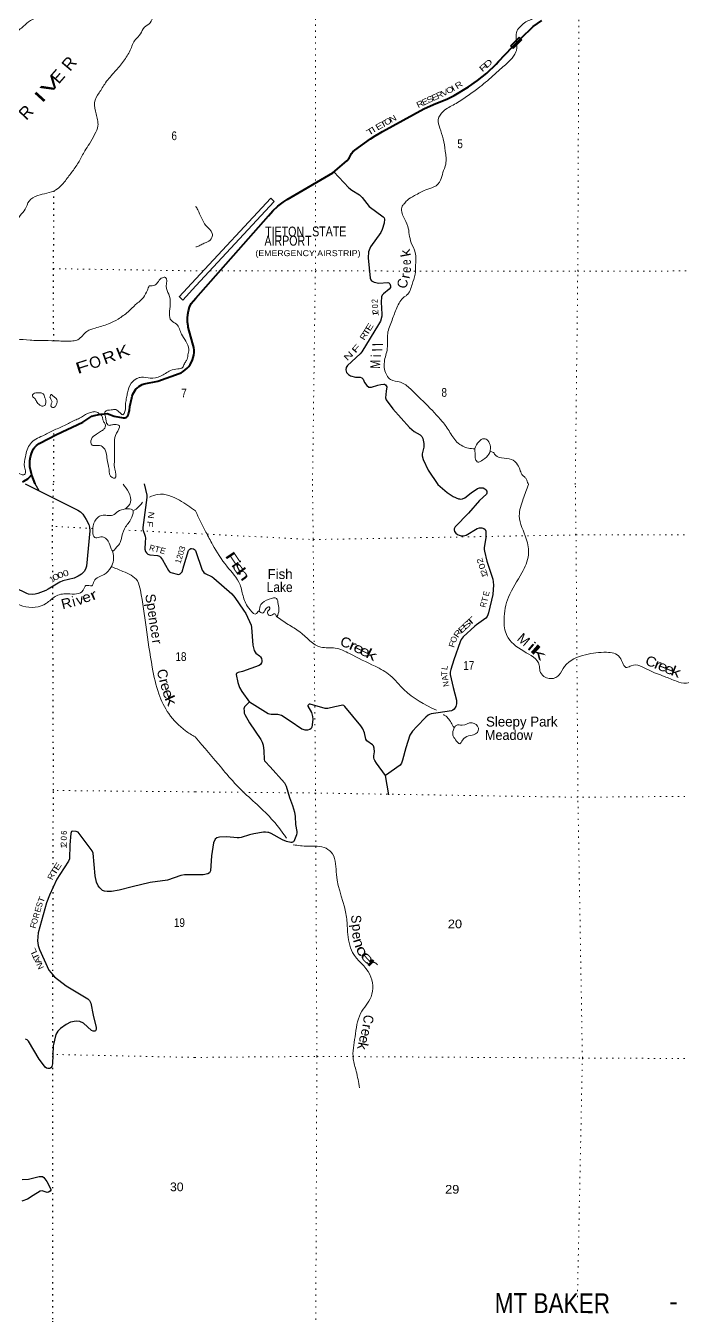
# Model space of a CAD drawing. Header units: feet. Extents: x -252658 to 9, y -366365 to -181930.
# Drawn here: x -34942 to -21709, y -337354 to -311366 of the extents above; entities that cross this region are included whole.
import ezdxf
from ezdxf.enums import TextEntityAlignment as Align

# ---------------------------------------------------------------- set-up
doc = ezdxf.new("R2010")
doc.units = ezdxf.units.FT
doc.header["$LTSCALE"] = 80
doc.linetypes.add('DOT_DASHED', pattern=[7.7, 5, -1.2, 0.3, -1.2])
doc.linetypes.add('DOTTED', pattern=[1.5, 0.3, -1.2])
for name, color, linetype, lineweight in [('26', 7, 'Continuous', 40), ('29', 7, 'Continuous', 25), ('36', 7, 'Continuous', 13), ('39', 7, 'Continuous', 13), ('44', 7, 'DOT_DASHED', 13), ('6', 7, 'DOTTED', 25), ('61', 7, 'Continuous', 13), ('7', 7, 'DOTTED', 13)]:
    doc.layers.add(name, color=color, linetype=linetype, lineweight=lineweight)
for name, color, linetype in [('27', 7, 'Continuous'), ('30', 7, 'Continuous'), ('41', 7, 'Continuous')]:
    doc.layers.add(name, color=color, linetype=linetype)

msp = doc.modelspace()

# ---------------------------------------------------------------- linework, layer by layer
at = {"layer": '26'}
msp.add_line((-34751.53, -320597.44), (-34819.86, -320422.45), dxfattribs=at)
for points in [[(-31514.81, -316854.64), (-30046.15, -315195.5), (-29959.38, -315093.65), (-29862.43, -315001.43), (-29756.38, -314919.85), (-29671.78, -314866.32), (-28749.05, -314327.94), (-28467.82, -314088.6), (-28424.09, -314032.76), (-28373.18, -313938.02), (-28347.28, -313904.06), (-28309.37, -313870.5), (-27993.6, -313644.89), (-27897.14, -313582.33), (-27816.34, -313534.14), (-27747.7, -313494.41), (-26918.08, -313041.84), (-26722.64, -312951.38), (-26438.12, -312838.17), (-26308.22, -312772.64), (-26020.19, -312597.82), (-25836.64, -312468.78), (-25648.22, -312320.93), (-25462.55, -312140.44), (-25411.23, -312083.29), (-25137.97, -311798.5), (-24963.76, -311624.17), (-24714.42, -311382.31), (-24540.46, -311258)], [(-34819.86, -320422.45), (-34829, -320399.05), (-34859, -320258.05), (-34861.46, -320196.36), (-34857.33, -320125.57), (-34845.84, -320055.59), (-34827.09, -319987.21), (-34801.29, -319921.16), (-34785.77, -319893.51), (-34767.44, -319867.63), (-34746.51, -319843.82), (-34723.2, -319822.32), (-34697.78, -319803.37), (-34670.51, -319787.19), (-34656.44, -319780.27), (-34324.69, -319600.56), (-33791, -319358.05), (-33608, -319236.05), (-33562.32, -319223.21), (-33431.21, -319196.2), (-33298, -319183.05), (-33162, -319231.05), (-32979, -319268.05), (-32969.48, -319269.2), (-32959.89, -319269.34), (-32950.34, -319268.48), (-32940.93, -319266.63), (-32931.77, -319263.8), (-32922.95, -319260.03), (-32914.58, -319255.36), (-32906.73, -319249.84), (-32899.51, -319243.53), (-32894.34, -319237.96), (-32877.14, -319210.41), (-32871.51, -319187.96), (-32854, -319118.05), (-32843.43, -319038.46), (-32807, -318866.05), (-32797.37, -318828.96), (-32783.54, -318791.9), (-32765.91, -318756.48), (-32744.68, -318723.1), (-32720.07, -318692.13), (-32692.36, -318663.9), (-32661.85, -318638.71), (-32628.88, -318616.86), (-32593.8, -318598.57), (-32557, -318584.05), (-32281, -318528.05), (-31849, -318376.05), (-31810.76, -318358.47), (-31767.05, -318333.04), (-31726.23, -318303.18), (-31688.75, -318269.21), (-31655.03, -318231.52), (-31625.44, -318190.51), (-31600.29, -318146.63), (-31579.87, -318100.36), (-31564.4, -318052.21), (-31554.05, -318002.7), (-31548.92, -317952.39), (-31549.09, -317901.81), (-31554.54, -317851.53), (-31565.22, -317802.1), (-31581, -317754.05), (-31665, -317438.05), (-31670.02, -317413.4), (-31680.11, -317337.14), (-31682.17, -317260.24), (-31676.18, -317183.55), (-31662.2, -317107.9), (-31640.4, -317034.13), (-31611, -316963.05), (-31514.81, -316854.64)], [(-35008.3, -320556.02), (-34983.46, -320542.01), (-34902, -320496.05), (-34846.52, -320446.33), (-34819.86, -320422.45)]]:
    msp.add_lwpolyline(points, dxfattribs=at)
at = {"layer": '29'}
msp.add_line((-34672.14, -320736.68), (-34751.53, -320597.44), dxfattribs=at)
for points in [[(-28730.32, -314312), (-28429.44, -314633.23), (-28366.46, -314680.02), (-28216.47, -314772.28), (-28161.98, -314824.46), (-28018.05, -315005.1), (-27734.98, -315215.64), (-27713.93, -315239.71), (-27707.92, -315260.78), (-27713.93, -315342.02), (-27755.12, -315473.9), (-27783.1, -315533.11), (-27991, -315819.9), (-28008.62, -315852.07), (-28032.68, -315924.29), (-28040.32, -316045.22), (-28002.61, -316453.89), (-27987.57, -316486.99), (-27973.14, -316502.87), (-27915.41, -316535.13), (-27823.59, -316553.69), (-27641.68, -316542.81), (-27623.72, -316548.68), (-27605.68, -316566.74), (-27590.65, -316605.86), (-27590.65, -316641.96), (-27614.51, -316674.75), (-27730.95, -316765.89), (-27759.04, -316792.42), (-27771.07, -316828.53), (-27775.96, -316939.33), (-27761.4, -317175.03), (-27765.05, -317221.22), (-27789.11, -317316.01), (-27828.63, -317388.26), (-28164.99, -317938.89), (-28197.85, -317977.04), (-28456.67, -318215.72), (-28482.77, -318254.96), (-28486.74, -318302.99), (-28474.71, -318351.13), (-28438.17, -318396.89), (-28393.52, -318423.35), (-28294.62, -318449.67), (-28198.07, -318447.42), (-28166.79, -318458.43), (-28140.93, -318489.55), (-28111.41, -318552.61), (-28068.76, -318615.93), (-28024.06, -318646.98), (-27975.54, -318649.03), (-27847.99, -318610.1), (-27786.1, -318594.87), (-27722.95, -318585.84), (-27707.92, -318587.36), (-27688.1, -318605.08), (-27665.82, -318640), (-27674.87, -318728.95), (-27692.88, -318867.2), (-27677.92, -318904.64), (-27543.15, -319087.15), (-27203.72, -319462.58), (-27109.51, -319539.74), (-26990.8, -319609.63), (-26959.16, -319642.05), (-26938.11, -319684.18), (-26919.93, -319785.76), (-26917.06, -319858.7), (-26953.14, -319995.62), (-26950.14, -320033.23), (-26931.88, -320109.15), (-26827.28, -320325.42), (-26638.19, -320608.31)], [(-34951.75, -320597.14), (-33889.21, -321127.41), (-33839.23, -321161.99), (-33793.82, -321207.42), (-33726.94, -321314.88), (-33673.83, -321418.36), (-33657.62, -321473.53), (-33653.21, -321547.63), (-33717.61, -322257.25), (-33735, -322315.38), (-33766.26, -322367.59), (-33821.39, -322416.26), (-33886.25, -322458.45), (-33965.02, -322495.56), (-34197.59, -322552.56), (-34258.1, -322577.14), (-34492.21, -322721.7), (-34538.05, -322744.88), (-34700.27, -322805.69), (-34752.87, -322821.23), (-34807.29, -322825.16), (-34885.12, -322820.01), (-34919.18, -322810.55), (-35157.54, -322695.35)], [(-32557.62, -320600.67), (-32504.9, -320824.87), (-32501.46, -320874.78), (-32582.54, -321475.14), (-32579.93, -321518.63), (-32537.2, -321649.07), (-32530.65, -321692.57), (-32536.43, -321771.14), (-32539.84, -321911.19), (-32527.41, -321958.68), (-32507.25, -321991.55), (-32478.76, -322013.85), (-32442.9, -322026.07), (-32288.89, -322039.37), (-32248.5, -322056.04), (-32225.8, -322075.51), (-32187.73, -322132.28), (-32067.78, -322347.41), (-32047.43, -322370.82), (-32018.24, -322387.05), (-31862.57, -322422.74), (-31839.87, -322419.5), (-31828.21, -322411.46), (-31807.44, -322393.54), (-31791.22, -322370.82), (-31756.52, -322249.97), (-31663.37, -321944.57), (-31648.1, -321924.62), (-31635.55, -321913.25), (-31615.51, -321900.6), (-31598.85, -321899.09), (-31560.96, -321910), (-31541.78, -321921.19), (-31521.81, -321943.58)], [(-26638.19, -320608.31), (-26443.82, -320773.06), (-26322.86, -320851.02), (-26221.88, -320897.79), (-26196.54, -320902.86), (-26176.27, -320906.92), (-26140.51, -320902.59), (-26091.14, -320878.53), (-25962.63, -320778.05), (-25835.75, -320691.93), (-25796.23, -320676.71), (-25758.67, -320675.46), (-25723.26, -320678.74), (-25689.81, -320695.98), (-25664.48, -320719.3), (-25648.34, -320747.23), (-25645.22, -320785.23), (-25656.37, -320808.54), (-25794.02, -320933.73), (-26019.6, -321188.48), (-26285.18, -321463.34), (-26303.98, -321503.22), (-26303.98, -321525.53), (-26295.87, -321557.98), (-26270.82, -321589.39), (-26237.09, -321618.83), (-26206.69, -321633.02), (-26166.15, -321645.19), (-26124.5, -321645.06), (-26089.13, -321641.14), (-26066.83, -321633.02), (-25844.56, -321500.24), (-25797.25, -321484.96), (-25750.63, -321484.96), (-25710.1, -321495.1), (-25684.32, -321519.85), (-25669.56, -321553.92), (-25665.5, -321620.85), (-25667.86, -321681.92), (-25701.35, -321888.14), (-25700.98, -321922.05), (-25696.93, -321954.51), (-25648.57, -322154.19), (-25529.71, -322517.34), (-25517.3, -322570.14), (-25513.5, -322641.07), (-25517.55, -322724.23), (-25528.62, -322828.35), (-25613.84, -323195.79), (-25628.02, -323240.42), (-25643.57, -323270.95), (-25670.59, -323303.29), (-25857.38, -323437.6), (-25891.52, -323465.55), (-26121.58, -323679.54), (-26164.95, -323734.59), (-26186.45, -323778.92), (-26310.03, -324143.24), (-26371.92, -324339.74), (-26383.2, -324393.58), (-26383.32, -324437.63), (-26324.54, -324703.66), (-26255.77, -324959.66), (-26257.4, -325030.36), (-26274.63, -325088.16), (-26308.07, -325139.88), (-26330.37, -325160.17), (-26357.33, -325170.06), (-26631.54, -325210.79), (-26768.18, -325235.21), (-26802.64, -325245.35), (-26829.65, -325259.33), (-26877.63, -325300.11), (-27061.32, -325486.07), (-27148.23, -325585.09), (-27174.58, -325621.59), (-27197, -325664.54), (-27280.42, -325916.92), (-27348.9, -326167.19), (-27369.17, -326228.04), (-27393.62, -326265.45), (-27691.41, -326474.35)], [(-31521.81, -321943.58), (-31387.57, -322334.88), (-31368.79, -322362.9), (-31351.08, -322381.53), (-31328.79, -322401.81), (-31186.28, -322470.51), (-31148.39, -322501.19), (-30790.88, -322817.74), (-30729.83, -322887.56), (-30549.73, -323143.35), (-30508.89, -323210.05), (-30398.73, -323447.17), (-30388.29, -323495.02), (-30365.62, -323847.36), (-30338.62, -323956.43), (-30320.38, -323990.91), (-30307.12, -324007.32), (-30227.14, -324065.96), (-30212.95, -324082.18), (-30192.69, -324119.11), (-30182.55, -324157.23), (-30184.58, -324183.59), (-30192.68, -324203.88), (-30206.87, -324236.33), (-30234.36, -324259.31), (-30572.44, -324378.25), (-30662.93, -324398.59), (-30686.49, -324410.56), (-30695.36, -324422.93), (-30697.39, -324439.15), (-30663.96, -324600.64), (-30633.54, -324701.81), (-30589.37, -324784.57), (-30434.62, -324998.32)], [(-30436.63, -324996.33), (-30505.88, -325064.91), (-30530.47, -325094.63), (-30544.39, -325131.85), (-30542.37, -325170.38), (-30536.29, -325217.03), (-30526.05, -325248.73), (-30433.5, -325416.61), (-30206.33, -325750.26), (-30178.54, -325804.2), (-30158.27, -325867.07), (-30139.65, -325976.24), (-30133.94, -326153.05), (-30127.86, -326179.42), (-30119.04, -326194.34), (-30012.63, -326300.14), (-29729.42, -326625.64), (-29711.33, -326653.01), (-29695.12, -326689.52), (-29622.51, -326917.57), (-29564.01, -327079.53), (-29523.84, -327215.84), (-29509.35, -327299.55), (-29502.91, -327461.64), (-29476.21, -327606.27), (-29476.42, -327633.69), (-29482.29, -327673.2), (-29541.07, -327805.04), (-29547.15, -327813.15), (-29564.02, -327822.04), (-29575.53, -327825.32), (-29595.8, -327827.35), (-29689.04, -327805.04), (-29764.39, -327772.52), (-29998.14, -327643.79), (-30045.11, -327627.13), (-30059.14, -327623.17), (-30106.58, -327616.41), (-30152.19, -327619.45), (-30346.77, -327651.9), (-30431.45, -327672.15), (-30598.11, -327724.92), (-30641.69, -327732.02), (-30681.58, -327734.83), (-30885.88, -327711.33), (-31035.92, -327716.8), (-31092.07, -327731.87), (-31125.11, -327761.42), (-31157.87, -327836.11), (-31197.23, -328092.38), (-31218.34, -328398.29), (-31236.34, -328440.72), (-31271.04, -328459.14), (-31366.4, -328477.08), (-31530.79, -328475.5)], [(-27624.28, -326868.45), (-27691.41, -326474.35), (-27870.28, -326228.64), (-27905.29, -326176.32), (-27919.48, -326145.89), (-27924.64, -326118.7), (-27925.56, -326078.96), (-27912.95, -325998.59), (-27917.45, -325922.79), (-27933.67, -325880.2), (-27951.37, -325860.59), (-28067.73, -325774.83), (-28085.69, -325746.33), (-28112.21, -325616.84), (-28149.54, -325532.36), (-28184.68, -325472.92), (-28509.33, -325083.11), (-28531.62, -325062.83), (-28552.22, -325061.58), (-28712.33, -325092), (-28855.93, -325125.7), (-28886.33, -325127.73), (-28904.47, -325124.52), (-29209.06, -325039.23), (-29226.85, -325040.52), (-29243.07, -325048.63), (-29255.23, -325066.88), (-29253, -325081.37), (-29182.58, -325205.28), (-29161.99, -325287.96), (-29157.94, -325342.72), (-29160.03, -325399.35), (-29172.13, -325504.98), (-29187.71, -325531.52), (-29214.69, -325549.6), (-29263.34, -325559.75), (-29309.96, -325563.8), (-29349.85, -325551.94), (-29373.81, -325542.51), (-29612.63, -325378.49), (-29789.32, -325266.67), (-29831.23, -325250.96), (-29860.27, -325248.42), (-29992.02, -325248.42), (-30028.5, -325242.33), (-30053.54, -325231.51), (-30434.62, -324998.32)], [(-31530.79, -328475.5), (-31742.18, -328477.19), (-31819.24, -328491), (-32084.41, -328582.83), (-32435.25, -328633.91), (-32796.41, -328716.92), (-33061.38, -328788.74), (-33211.77, -328811.8), (-33301.88, -328816.74), (-33355.81, -328808.37), (-33395.26, -328792.92), (-33451.24, -328739.44), (-33479.28, -328698.55), (-33513.58, -328623.05), (-33544.91, -328498.51), (-33582.17, -328043.06), (-33601.87, -327991.74), (-33887.41, -327620.94), (-33924.28, -327604.82), (-33993.73, -327596.92), (-34017.73, -327607.21), (-34036.82, -327647.89), (-34055.08, -327871.87), (-34058.89, -328152.88), (-34080.44, -328203.85), (-34255.28, -328470.53), (-34316.11, -328568.14), (-34463.59, -328890.73), (-34521.27, -329042.62), (-34693.52, -329649.52), (-34708.81, -329805.33), (-34694.05, -329901.66), (-34664.23, -329980.36), (-34473.89, -330397.33), (-34433.38, -330456.17), (-34360.71, -330534.6), (-34129.72, -330716.87), (-33693.65, -330979.03), (-33654.22, -331008.2), (-33628.49, -331061.4), (-33583.15, -331307.79), (-33521.59, -331556.45), (-33522.17, -331596.77), (-33539.32, -331620.79), (-33552.32, -331626.24), (-33583.9, -331631.09), (-33620.26, -331613.66), (-33778.92, -331466.24), (-33851.41, -331432.04), (-33926.66, -331426.98), (-34040.04, -331445.77), (-34127.53, -331495.33), (-34238.96, -331572.75), (-34293.84, -331627.66), (-34333.75, -331697.71), (-34392.11, -331927.35), (-34403.72, -332285.46), (-34415.6, -332339.77), (-34436.18, -332367.23), (-34456.73, -332381.07), (-34494.48, -332384.39), (-34521.92, -332374.09), (-34548.57, -332356.28), (-34607.31, -332277.74)], [(-34607.31, -332277.74), (-34669.06, -332195.18), (-34885.46, -331831.85), (-34915.35, -331802.89), (-34950.62, -331787.24)], [(-35012.37, -334621.97), (-34887.49, -334608.72), (-34672.81, -334560.5), (-34607.67, -334560.19), (-34576.8, -334580.78), (-34519.63, -334655.84), (-34439.13, -334812.61), (-34436.19, -334831.31), (-34449.91, -334855.33), (-34480.77, -334875.92), (-34507.85, -334878.07), (-34611.1, -334848.47), (-34653.73, -334852.83), (-34792.75, -334941.71), (-34905.61, -335016.8), (-35019.23, -335057.81)]]:
    msp.add_lwpolyline(points, dxfattribs=at)
at = {"layer": '36'}
for p, q in [((-30003.94, -314839.06), (-31515, -316464.05)), ((-29931.78, -314908.31), (-31514.37, -316610.22)), ((-30003.94, -314839.06), (-29931.78, -314908.31)), ((-31847.49, -316825.45), (-31515, -316464.05))]:
    msp.add_line(p, q, dxfattribs=at)
msp.add_lwpolyline([(-31847.34, -316824.97), (-31774.48, -316893.59), (-31514.37, -316610.22)], dxfattribs=at)
at = {"layer": '39'}
for points in [[(-32555.03, -309351.01), (-32506.46, -309248.57), (-32526.34, -309188.17), (-32530.32, -309176.09), (-32544.26, -309139.84), (-32530.06, -309099.66), (-32487.59, -309021.34), (-32457.28, -308969.13), (-32423.28, -309015.49), (-32250.56, -309038.13), (-32047.74, -309068.9), (-31899.25, -309127.67), (-31724.54, -309154.34), (-31686.73, -309261.06), (-31687.4, -309456.17), (-31692.09, -309651.26), (-31656.59, -309846.48), (-31697.39, -310025.38), (-31776.09, -310125.72), (-31897.03, -310238), (-32104.48, -310384.22), (-32237.5, -310504.52), (-32302.42, -310685.36), (-32325.28, -310908.56), (-32366.29, -311149.81), (-32437.15, -311306.5), (-32549.98, -311396.68), (-32630.81, -311531.21), (-32729.64, -311641.55), (-32836.87, -311858.47), (-32972.25, -312079.33), (-33143.74, -312288.01), (-33333.39, -312514.74), (-33464.69, -312719.52), (-33555.77, -312912.35), (-33522.39, -313141.76), (-33496.67, -313258.5), (-33487.06, -313383.24), (-33553.94, -313554.01), (-33659.08, -313744.79), (-33752, -313889.34), (-33865.23, -314098.2), (-34000.53, -314296.93), (-34143.84, -314487.6), (-34341.39, -314676.09), (-34516.4, -314737.93), (-34701.43, -314789.68), (-34876.61, -314899.79), (-34951.5, -315060.48), (-35054.41, -315188.91), (-35141.37, -315353.59), (-35268.73, -315580.51), (-35397.56, -315650.53), (-35542.36, -315690.33), (-35761.59, -315756.06), (-35924.59, -315830), (-36099.88, -315970.29), (-36198.53, -316030.34), (-36397.75, -316118.25), (-36552.82, -316222.39), (-36615.37, -316300.65), (-36712.61, -316531.68), (-36777.38, -316672.29), (-36926.47, -316790.53), (-37017.06, -316840.55), (-37041.52, -316943.06), (-37025.84, -317059.77), (-37056.15, -317109.97), (-37064.63, -317236.66), (-37041.07, -317399.66), (-36955.1, -317522.61), (-36927.23, -317599.13), (-36859.43, -317748.18), (-36727.4, -317917.53), (-36647.73, -318122.94), (-36537.8, -318290.21), (-36339.04, -318337.06), (-36169.83, -318208.83), (-35952.27, -318044.53), (-35748.86, -317906.35), (-35525.37, -317768.22), (-35356.4, -317712.4), (-35133.28, -317684.9), (-34856.07, -317701.81), (-34562.75, -317710.72), (-34271.43, -317717.62), (-33994.16, -317718.44), (-33891.6, -317692.59), (-33712.21, -317526.17), (-33545.21, -317458.27), (-33275.68, -317372.58), (-33080.46, -317276.61), (-32881.04, -317130.36), (-32727.85, -316985.99), (-32570.63, -316841.63), (-32489.76, -316695.03), (-32455.3, -316604.62)], [(-38214.92, -313661.11), (-38107.3, -313683.36), (-38000.93, -313715.86), (-37932.72, -313746.23), (-37832.28, -313754.57), (-37786.17, -313784.88), (-37764.29, -313849.31), (-37696.1, -313885.72), (-37553.29, -313839.88), (-37456.58, -313761.72), (-37305.46, -313637.46), (-37208.54, -313496.94), (-37169.98, -313386.43), (-37149.58, -313293.96), (-37159.26, -313187.32), (-37166.99, -313098.8), (-37140.6, -313020.43), (-37122.48, -313010.42), (-37021.76, -312934.29), (-36941.22, -312884.24), (-36866.74, -312844.23), (-36727.85, -312770.22), (-36609.05, -312694.13), (-36466.14, -312620.13), (-36351.3, -312527.94), (-36214.31, -312423.75), (-36081.4, -312335.64), (-35924.32, -312229.5), (-35821.53, -312137.28), (-35652.15, -311958.76), (-35504.96, -311810.35), (-35416.2, -311706.01), (-35319.48, -311625.84), (-35192.57, -311529.67), (-35075.75, -311447.54), (-34987.1, -311375.39), (-34848.07, -311261.15), (-34733.34, -311201.15), (-34614.52, -311119.03), (-34459.22, -310948.51), (-34283.86, -310784.09), (-34116.61, -310643.79), (-33989.67, -310539.56), (-33860.73, -310437.36), (-33727.74, -310327.13), (-33582.77, -310237.04), (-33419.79, -310169.13), (-33291.01, -310113.19), (-33125.9, -310011.1), (-32948.75, -309911.05), (-32823.85, -309816.88), (-32731.03, -309700.49), (-32619.86, -309507.72), (-32555.03, -309351.01)], [(-24472.83, -311165.96), (-24476, -311165.05), (-24628, -311178.05), (-24754, -311237.05), (-24862, -311289.05), (-24962, -311372.05), (-25041, -311476.05), (-25058, -311597.05), (-25053.41, -311650.91)], [(-25053.71, -311646.84), (-25045, -311832.05), (-25062, -311891.05), (-25172, -312055.05), (-25376, -312240.05), (-25524, -312376.05), (-25829, -312627.05), (-26054, -312793.05), (-26298, -312948.05), (-26524, -313089.05), (-26626, -313255.05), (-26597, -313428.05), (-26525, -313646.05), (-26486, -313890.05), (-26476, -314153.05), (-26534, -314326.05), (-26579, -314477.05), (-26713, -314614.05), (-26880, -314671.05), (-27104, -314789.05), (-27254, -314884.05), (-27319, -314962.05), (-27339, -314982.05), (-27334, -315205.05), (-27240, -315409.05), (-27211, -315570.05), (-27170, -315738.05), (-27091, -315937.05), (-27083, -316197.05), (-27094, -316374.05), (-27154, -316581.05), (-27264, -316797.05), (-27311, -316829.05), (-27461, -317051.05), (-27559, -317296.05), (-27646, -317569.05), (-27654, -317870.05), (-27712, -318139.05), (-27712, -318288.05)], [(-31513.62, -314999.87), (-31476, -315074.05), (-31399, -315234.05), (-31309, -315391.05), (-31184, -315552.05), (-31188, -315632.05), (-31280, -315722.05), (-31369, -315759.05), (-31446, -315800.05), (-31514.64, -315823.96)], [(-32455.3, -316604.62), (-32342.75, -316594.89), (-32185.5, -316442.49), (-32123.21, -316438.65), (-32109.75, -316615.7), (-32060.07, -316776.76), (-32028.6, -316975.99), (-32005.63, -317307.95), (-31903.4, -317378.65), (-31801.62, -317580.1), (-31715.7, -317721.15), (-31656.01, -317890.29), (-31672.45, -317998.86), (-31702.98, -318111.41), (-31745.4, -318177.66), (-31779.82, -318254), (-31874.35, -318281.88), (-32023.14, -318315.63), (-32226.47, -318429.69), (-32433.55, -318467.29), (-32610.29, -318448.66), (-32704.82, -318474.53), (-32815.65, -318568.74), (-32892.67, -318763.63), (-32909.06, -318856.11), (-32929.55, -318974.72), (-32942.17, -319137.61), (-32984.59, -319203.86), (-33062.74, -319143.29), (-33150.99, -319098.78), (-33191.62, -319104.91)], [(-27712, -318288.05), (-27589, -318498.05), (-27390, -318550.05), (-27188, -318682.05), (-27024, -318847.05), (-26801, -319063.05), (-26637, -319242.05), (-26484, -319416.05), (-26335, -319650.05), (-26249, -319755.05), (-26133, -319839.05), (-26019, -319878.05), (-25891.65, -319892.79)], [(-34559.18, -319016.17), (-34601.44, -319034.14), (-34659.62, -319009.83), (-34725.68, -318937.23), (-34767.65, -318872.74), (-34797.69, -318842.47), (-34803.59, -318806.25), (-34765.29, -318770.16), (-34715.05, -318766.28), (-34650.74, -318762.45), (-34590.53, -318782.74), (-34554.64, -318863.31), (-34538.75, -318917.66), (-34538.84, -318943.81), (-34543.01, -318988.05), (-34553.13, -319010.15), (-34559.18, -319016.17)], [(-34423.82, -318799.33), (-34377.75, -318839.69), (-34331.67, -318878.05), (-34307.71, -318922.37), (-34322.01, -318992.73), (-34354.35, -319046.94), (-34402.62, -319060.88), (-34426.68, -319046.73), (-34432.53, -318996.43), (-34422.4, -318970.31), (-34412.26, -318944.19), (-34422.21, -318916), (-34446.17, -318871.67), (-34456.14, -318849.52), (-34445.99, -318819.38), (-34437.89, -318799.29), (-34423.82, -318799.33)], [(-33227.98, -319413.6), (-33263.8, -319419.13), (-33301.86, -319391.22), (-33324.7, -319320.17), (-33337.39, -319241.51), (-33352.61, -319175.53), (-33345, -319150.16), (-33296.79, -319114.63), (-33253.65, -319109.56), (-33191.62, -319104.91)], [(-37367.41, -319407.27), (-37289.55, -319417.87), (-37132.22, -319453.39), (-36974.9, -319504.14), (-36766.82, -319595.49), (-36553.67, -319702.07), (-36386.2, -319788.34), (-36228.87, -319859.39), (-36005.57, -319950.74), (-35817.8, -320011.64), (-35614.8, -320057.32), (-35487.92, -320133.44), (-35295.07, -320255.24), (-35137.75, -320351.67), (-35031.17, -320407.49), (-34970.27, -320412.57), (-34949.97, -320366.89), (-34970.27, -320255.24), (-34949.97, -320052.24), (-34914.45, -319910.14), (-34848.47, -319788.34), (-34741.9, -319696.99), (-34599.8, -319631.02), (-34391.72, -319524.44), (-34163.35, -319422.94), (-33950.2, -319316.37), (-33858.85, -319275.77), (-33695.17, -319178.07), (-33655.85, -319164.12), (-33564.5, -319143.82), (-33534.05, -319143.82), (-33447.77, -319194.57), (-33402.1, -319240.24), (-33386.87, -319306.22), (-33356.42, -319367.12), (-33336.12, -319428.02), (-33351.35, -319473.69), (-33397.02, -319519.37), (-33435.2, -319542.04)], [(-33227.98, -319413.6), (-33150.03, -319402.51), (-33055.68, -319426.93), (-33112.44, -319575.61), (-33153.23, -319750.48), (-33151.94, -319961.69), (-33156.65, -320162.82), (-33149.08, -320299.62), (-33147.69, -320480.66), (-33201.91, -320472.45), (-33263.6, -320299.28), (-33301.11, -320104.06), (-33322.76, -319971.24), (-33398.68, -319846.31), (-33517.16, -319825.84), (-33605.53, -319815.52), (-33619.19, -319698.82), (-33514.36, -319596.54), (-33435.2, -319542.04)], [(-25891.94, -319888.52), (-25805.22, -319741.88), (-25704.62, -319687.75), (-25626.3, -319726.07), (-25576.3, -319848.8), (-25604.73, -319997.54), (-25725.55, -320111.95), (-25830.17, -320160.05), (-25876.28, -320099.66), (-25884.13, -320003.14), (-25891.94, -319888.52)], [(-25581.82, -319940.56), (-25516.23, -319967.52), (-25464.09, -320027.91), (-25351.62, -320076.34), (-25150.68, -320104.8), (-25026.27, -320213.57), (-24972.24, -320332.28), (-24922.18, -320430.88), (-24872.02, -320475.19), (-24843.98, -320525.5), (-24807.96, -320610)], [(-32981.91, -320603.77), (-32863.48, -320771.09), (-32830.16, -320970.26), (-32932.05, -321101.38)], [(-24807.96, -320610), (-24914.42, -320901.35), (-24992.89, -321245.18), (-24852.42, -321705.58), (-24810.35, -322029.28), (-24939.06, -322389.21), (-25212.47, -322883.87), (-25301.03, -323332.26), (-25244.89, -323651.93), (-24903.46, -323971.55), (-24592.16, -324250.96), (-24576.13, -324367.57), (-24497.81, -324478.14), (-24278.83, -324510.27), (-24194.43, -324455.96), (-24079.85, -324276.99), (-23655.85, -324041.67), (-23233.93, -323993.33), (-22966.76, -324095.81), (-22822.18, -324300.86), (-22735.78, -324262.65), (-22390.25, -324349.03), (-22068.85, -324479.65), (-21823.77, -324576.11), (-21624.89, -324616.29), (-21480.23, -324608.21), (-21375.8, -324712.74), (-21097.38, -324813.7)], [(-31521.92, -321143.41), (-31842.89, -320927.28), (-32278.63, -320811.22), (-32446.13, -320866.26)], [(-32941.31, -321104.61), (-33084.26, -321154.41), (-33189.12, -321228.46), (-33412.3, -321233.76), (-33490.89, -321277.73), (-33582.07, -321442.31), (-33530.86, -321687.79), (-33426.23, -321666.02), (-33361.94, -321676.29), (-33281.87, -321754.97), (-33218.2, -321908), (-33190.24, -321952.33), (-33109.47, -321870.15), (-33054.93, -321810.01), (-33006.02, -321655.35), (-32928.8, -321464.58), (-32801.3, -321269.96), (-32790.62, -321123.21), (-32935.8, -321100.8)], [(-32586.82, -320967.64), (-32718.16, -321105.35), (-32771.37, -321136.33)], [(-31521.92, -321143.41), (-31311.54, -321570.18), (-31175.01, -321821.48), (-30889.88, -322257.72), (-30622.8, -322631.64), (-30554.59, -322884.97), (-30420.07, -323140.29), (-30289.51, -323212.64), (-30237.2, -323166.42), (-30235.25, -323167.55)], [(-36245.87, -323317.58), (-36056.34, -323189.52), (-35766.07, -323009.51), (-35401.83, -322924.26), (-35000.35, -323062.31), (-34525.66, -323005.57), (-34350.16, -322867.41), (-34102.66, -322813.94), (-33784.71, -322742.6), (-33728, -322646.27), (-33611.43, -322652.69), (-33564.79, -322560.35), (-33363.17, -322424.28), (-33225.85, -322281.97), (-33174.96, -322137.37), (-33191.6, -321952.78)], [(-33217.12, -322268.81), (-32982.94, -322361.2), (-32692.27, -322555.19), (-32630.76, -322742.39), (-32517.37, -323484.74), (-32392.22, -324295.49), (-32259.84, -324830.78), (-32058.52, -325229.58), (-31724.27, -325572.51), (-31527.29, -325699.75)], [(-30237.25, -323166.39), (-30201.04, -323027.65), (-30034.25, -322923.06), (-29885.57, -322908.96), (-29853.47, -323021.54), (-29843.48, -323176.36), (-29885.7, -323266.85), (-29921.85, -323214.58), (-29960.03, -323232.68), (-30042.4, -323242.75), (-30068.5, -323182.44), (-30024.28, -323118.09), (-30032.3, -323077.88), (-30100.62, -323118.1), (-30174.99, -323202.57), (-30237.25, -323166.39)], [(-29887.68, -323268.94), (-29652.71, -323431.67), (-29419.71, -323578.39), (-28991.89, -323889.95), (-28702.59, -323907.99), (-28415.33, -324020.52), (-27899.09, -324275.77), (-27593.78, -324458.67), (-27320.65, -324746.13), (-26665.02, -325160.18)], [(-37971.04, -325295.98), (-38176.41, -325776.39), (-38177.82, -326102.12), (-37940.27, -326493), (-37599.74, -326777.64), (-37256.76, -326959.74), (-37151.75, -327315.99), (-37097.22, -327722.34), (-36907.42, -327996.43), (-36723.88, -328322.78), (-36429.76, -328647.49), (-35947.21, -329097.48), (-35944.24, -329340.79), (-36103.23, -329844.96), (-36322.93, -330441.43), (-36443.19, -330821.07), (-36637.75, -331184.37), (-37033.72, -331631.46), (-37163.76, -331950.74), (-37270.3, -332412.86), (-37330.36, -332818.84), (-37300.53, -333357.82), (-37213.08, -333591.35), (-36756.95, -334107.61), (-36398.27, -334378.24), (-36236.13, -334541.65), (-36013.54, -334671.07), (-35418.72, -335191.81), (-35423.87, -335453.19), (-35557.88, -335758.39), (-35576.91, -336439.97), (-35432.06, -336880.8), (-35268.08, -337546.91), (-35190.88, -337824.64), (-35072.35, -338307.62), (-34896.55, -338565.58), (-34705.07, -338916.08), (-34394.69, -339198.61), (-34078.3, -339487.19), (-33640.85, -339673.63), (-33121.08, -339886.48), (-32999.18, -340055.78), (-32998.24, -340303.11), (-32843.26, -340725.88), (-32683.12, -341347.73), (-32826.49, -341496.06), (-33158.78, -341629.68), (-33449.93, -342012.77), (-33736.76, -342325.5), (-34176.44, -342653.81), (-34545.74, -342980.34), (-34743.88, -343239.07), (-35183.75, -343611.62), (-35395.59, -343785.85), (-35519.18, -344006.63), (-35771.4, -344220.95), (-36462.85, -344659.02), (-36714.86, -344823.06)], [(-26521.47, -325248.98), (-26469, -325282.79), (-26340.48, -325459.7), (-26306.35, -325513.98)], [(-26306.35, -325513.98), (-26332.52, -325660.76), (-26276.3, -325759.27), (-26193.95, -325835.65), (-26137.67, -325763.26), (-26017.1, -325678.79), (-25838.27, -325608.38), (-25818.14, -325521.92), (-25944.68, -325413.37), (-26141.58, -325461.67), (-26266.15, -325465.71), (-26306.35, -325513.98)], [(-31527.29, -325699.75), (-30991.79, -326329.23), (-30694.57, -326668.97), (-30031.8, -327304.18), (-29738.61, -327662.01), (-29685.8, -327738.57)], [(-29550.27, -327872.19), (-29256.52, -327903.19), (-28886.86, -327943.32), (-28758.32, -328057.9), (-28680.12, -328474.08), (-28475.5, -329332.57), (-28453.51, -329628.13), (-28353.2, -330042.29), (-28005.79, -330488.58), (-27979.83, -330934.93), (-28190.91, -331270.74), (-28303.58, -331741.25), (-28339.91, -332187.61), (-28279.72, -332436.92), (-28215.55, -332770.67)], [(1.18, -334752.01), (-376.53, -334606.69), (-501.06, -334528.3), (-679.82, -334387.59), (-997.23, -334325.33), (-1260.43, -334371.63), (-1939.48, -334311.45), (-2499.96, -334178.86), (-2986.13, -334112.61), (-3450.26, -334209.22), (-3958.63, -334414.4), (-4981.41, -334869.01), (-5692.71, -335108.42), (-6247.29, -335319.65), (-6926.49, -335715.88), (-7272.18, -336079.87), (-7756.6, -336721.35), (-8034, -337135.59), (-8124.53, -337473.4), (-8516.46, -337931.89), (-8950.56, -338336.12), (-9079.22, -338545.25), (-9332.49, -338911.23), (-9547.59, -339251.07), (-9738.54, -339494.39), (-10150.46, -339673.42), (-10701.04, -339938.93), (-11368.2, -340345.21), (-11922.78, -340564.48), (-12159.9, -340721.36), (-12557.76, -340894.35), (-12837.03, -340912.51), (-13152.48, -340990.98), (-13383.61, -341224.26), (-14016.72, -341948.21), (-14382.5, -342306.18), (-14734.22, -342660.12), (-15041.63, -342736.58), (-15441.46, -342809.05), (-16080.45, -343090.66), (-16821.86, -343281.82), (-17561.21, -343320.18), (-17973.06, -343278.04), (-18471.25, -343105.23), (-18991.54, -342950.52), (-19586.17, -342785.77), (-19861.41, -342789.84), (-20092.41, -342683.33), (-20741.29, -342532.67), (-21135.07, -342536.77), (-21741.73, -342327.79), (-22139.5, -342255.49), (-22593.49, -342080.66), (-23145.94, -341960.13), (-23658.23, -341885.85), (-24353.36, -341875.94), (-24747.16, -341942.37), (-25369.95, -341880.17), (-26000.81, -341910.45), (-26615.6, -341946.77), (-27206.27, -341954.93), (-28234.93, -341985.3), (-28944.16, -342083.97), (-29297.79, -342170.5), (-29627.3, -342226.86)]]:
    msp.add_spline(points, degree=3, dxfattribs=at)
at = {"layer": '6'}
msp.add_line((-34381.98, -319581.06), (-34379.83, -320598.01), dxfattribs=at)
for points in [[(-34379.46, -314689.07), (-34389.01, -316260.97), (-34385.93, -317718.07)], [(-34399.03, -322377.7), (-34402.35, -321455.69), (-34379.83, -320598.01)], [(-34391.14, -328265.74), (-34383.17, -326778.22), (-34398.13, -322627.5)], [(-34409.23, -342776.04), (-34395.1, -337435.18), (-34396.31, -332094.09), (-34391.65, -328640.61)]]:
    msp.add_lwpolyline(points, dxfattribs=at)
at = {"layer": '61'}
for p, q in [((-25169.48, -311772.53), (-24993.27, -311595.18)), ((-24993.27, -311595.18), (-24940.07, -311648.05))]:
    msp.add_line(p, q, dxfattribs=at)
msp.add_lwpolyline([(-24940.07, -311648.05), (-25116.27, -311825.39), (-25169.48, -311772.53)], dxfattribs=at)
msp.add_lwpolyline([(-25158.17, -311772.49), (-24993.23, -311606.49), (-24951.37, -311648.08), (-25116.3, -311814.07)], close=True, dxfattribs=at)
at = {"layer": '7'}
for p, q in [((-29103.67, -310982), (-29103.72, -315436.05)), ((-34389.01, -316260.97), (-31514.27, -316306.31)), ((-31510.64, -316307.14), (-31366.8, -316307.12)), ((-33593.3, -321496.69), (-34402.35, -321455.69)), ((-31521.34, -321601.69), (-32951.93, -321529.19)), ((-31528.5, -326805), (-34383.17, -326778.22)), ((-31535.86, -332158.63), (-34396.32, -332098.41))]:
    msp.add_line(p, q, dxfattribs=at)
for points in [[(-23863.58, -320611.39), (-23814.95, -316311.37), (-23790.69, -310976.7)], [(-29103.73, -315662.89), (-29103.73, -316306.8), (-29162.38, -320605.26)], [(-27115.67, -316308.52), (-23814.95, -316311.37), (-18509.99, -316301.99), (-13196.65, -316248.41), (-8829.94, -316287.09)], [(-31231.94, -316307.1), (-29103.73, -316306.8), (-27398.22, -316308.27)], [(-29162.38, -320605.26), (-29147.82, -321720.53), (-29099.42, -326829.49), (-29073.2, -332137.5), (-29095.94, -337420.2), (-29063.67, -342765.46)], [(-23820.45, -336989.63), (-23721.05, -332170.58), (-23811.58, -326914.86), (-23849.87, -321626.96), (-23863.58, -320611.39)], [(-31521.34, -321601.69), (-29147.82, -321720.53), (-23849.87, -321626.96), (-20018.96, -321623.28)], [(-2696.24, -326862.29), (-7976.08, -326883.47), (-13264.33, -326910.61), (-18533.01, -326869.8), (-23811.58, -326914.86), (-29099.42, -326829.49), (-31528.5, -326805)], [(-31535.86, -332158.63), (-29073.2, -332137.5), (-23721.05, -332170.58), (-18508.71, -332194.94), (-13265.86, -332196.59), (-8020.16, -332149.27), (-2702.16, -332178.34)]]:
    msp.add_lwpolyline(points, dxfattribs=at)

# ---------------------------------------------------------------- texts
at = {"layer": '27'}
for s, rotation, width, p in [('D', 41.94, 1.55, (-25650.49, -312229.15)), ('R', 40.712, 1.55, (-25740.58, -312303.94)), ('V', 25.513, 1.3, (-26534.33, -312794.92)), ('O', 29.056, 1.15, (-26428.49, -312746.39)), ('I', 29.056, 1.3, (-26324.67, -312692.28)), ('R', 32.54, 1.3, (-26244.81, -312648.51)), ('R', 27.772, 1.2, (-27029.47, -313027.13)), ('E', 24.973, 1.2, (-26927.11, -312976.54)), ('S', 24.651, 1.2, (-26829.12, -312929.92)), ('E', 25.115, 1.2, (-26731.19, -312886.66)), ('R', 25.363, 1.15, (-26633.41, -312841.39)), ('T', 31.465, 1.55, (-28030.58, -313587.52)), ('I', 31.367, 1.35, (-27926.63, -313522.9)), ('E', 30.451, 1.35, (-27849.45, -313478.75)), ('T', 27.743, 1.45, (-27767.58, -313432.75)), ('O', 28.788, 1.15, (-27678.33, -313381.42)), ('N', 29.116, 1.2, (-27574.26, -313324.2))]:
    msp.add_text(s, height=120, rotation=rotation, dxfattribs=dict(at, width=width)).set_placement(p)
at = {"layer": '30'}
for s, rotation, width, p in [('2', 93.535, 0.85, (-27850.02, -316909.71)), ('0', 93.535, 0.95, (-27840.98, -317016.23)), ('2', 93.535, 0.85, (-27836.03, -317123.72)), ('R', 58.581, 1.25, (-28079.3, -317654.16)), ('T', 58.581, 1.55, (-28020.77, -317565.29)), ('E', 58.581, 1.4, (-27962.47, -317468.54)), ('F', 49.26, 1.8, (-28238.35, -317909.16)), ('N', 42.682, 1.6, (-28396.85, -318063.49)), ('N F', 262.309, 1.2, (-32485.49, -321306.21)), ('R', 344.182, 0.95, (-32411.54, -321949.18)), ('T', 345.064, 1.15, (-32304.8, -321974.96)), ('E', 342.38, 1.05, (-32196.15, -322002.99)), ('2', 108.123, 1.2, (-25727.88, -322130.53)), ('0', 108.123, 1.3, (-25688.69, -322241.95)), ('1', 30.929, 0.8, (-34384.55, -322570.28)), ('0', 27.929, 1.6, (-34310.07, -322528.26)), ('0', 20.771, 1.4, (-34222.03, -322488.79)), ('0', 18.771, 1.3, (-34116.46, -322455.42)), ('2', 108.123, 1.2, (-25653.26, -322358.32)), ('E', 76.942, 0.95, (-25601.18, -322822.93)), ('R', 76.942, 0.9, (-25661.71, -323044.97)), ('T', 76.942, 1.1, (-25631.39, -322943.86)), ('T', 42.927, 1.95, (-25933.85, -323411.03)), ('R', 54.768, 1.35, (-26187.08, -323649.11)), ('E', 42.927, 1.75, (-26094.88, -323560.55)), ('S', 42.927, 1.75, (-26015.28, -323484.46)), ('F', 71.263, 1.15, (-26290.61, -323855.68)), ('T', 93.459, 0.9, (-26446.02, -324419.73)), ('N', 102.459, 0.85, (-26414.29, -324618.19)), ('6', 85.339, 0.95, (-34112.9, -327633.82)), ('2', 89.223, 0.75, (-34119.4, -327858.6)), ('E', 56.75, 1.45, (-34250.71, -328340.8)), ('R', 65.431, 1.1, (-34377.75, -328534.6)), ('T', 58.069, 1.6, (-34316.47, -328440.43)), ('T', 69.206, 1.3, (-34570.15, -328998.19)), ('R', 74.155, 0.95, (-34670.11, -329310.66)), ('F', 74.155, 1.05, (-34732.83, -329517.92)), ('O', 74.155, 0.9, (-34705.29, -329425.96)), ('L', 114.536, 1.35, (-34734.49, -329991.57)), ('T', 114.536, 1.4, (-34687.59, -330097.78)), ('A', 114.536, 1.25, (-34645.38, -330181.24)), ('N', 114.536, 1.1, (-34597.08, -330290.46))]:
    msp.add_text(s, height=120, rotation=rotation, dxfattribs=dict(at, width=width)).set_placement(p, align=Align.CENTER)
for s, rotation, p in [('1', 90.758, (-27831.41, -317166.65)), ('1203', 73.038, (-31771.53, -322044.86)), ('1', 103.227, (-25631.95, -322426.84)), ('O', 67.263, (-26259.34, -323756.57)), ('L', 80.518, (-26440.61, -324311.87)), ('A', 102.459, (-26435.32, -324500.61)), ('0', 85.339, (-34115.5, -327746.27)), ('1', 89.223, (-34116.38, -327902.82)), ('E', 74.155, (-34639.01, -329194.2)), ('S', 74.155, (-34609.32, -329096.49))]:
    msp.add_text(s, height=120, rotation=rotation, dxfattribs=at).set_placement(p, align=Align.CENTER)
at = {"layer": '36'}
for s, height, width, p in [('TIETON', 200, 0.8, (-30115.99, -315613.34)), ('STATE', 200, 0.8, (-29169.01, -315610.43)), ('AIRPORT', 200, 0.8, (-30130.19, -315797.59)), (' (EMERGENCY AIRSTRIP)', 120, 1.1, (-30361.14, -316008.6))]:
    msp.add_text(s, height=height, dxfattribs=dict(at, width=width)).set_placement(p)
at = {"layer": '41'}
for s, height, rotation, p in [('R', 250, 50.126, (-33972.51, -312204.72)), ('E', 250, 49.007, (-34205.04, -312467.87)), ('R', 250, 46.564, (-34848.58, -313195.49)), ('C', 200, 75.157, (-27250.18, -316584.36)), ('l', 200, 91.037, (-27743.06, -317788.42)), ('O', 227.2, 17.925, (-33510.23, -318252.45)), ('i', 200, 89.494, (-27781.58, -318017.38)), ('l', 200, 91.417, (-27753.79, -317895.35)), ('i', 200, 15.143, (-33950.92, -323066.29)), ('p', 200, 278.677, (-32493.38, -323085.23)), ('n', 200, 278.692, (-32455.7, -323371.85)), ('r', 200, 278.758, (-32390.77, -323793.99)), ('M', 200, 319.501, (-24969.46, -323812.3)), ('C', 200, 283.765, (-32280.03, -324450.84)), ('p', 200, 278.937, (-28359.19, -329552.83)), ('e', 200, 283.219, (-28355.43, -329719.94)), ('e', 200, 258.397, (-28177.16, -331639.91))]:
    msp.add_text(s, height=height, rotation=rotation, dxfattribs=at).set_placement(p, align=Align.CENTER)
for s, height, rotation, width, p in [('V', 250, 49.007, 1.75, (-34351.91, -312636.88)), ('I', 250, 47.755, 1.7, (-34563.08, -312881.81)), ('k', 200, 100.763, 1.1, (-27189.67, -315928.89)), ('e', 200, 85.034, 0.85, (-27177.57, -316290.52)), ('e', 200, 91.497, 0.75, (-27176.35, -316128.41)), ('r', 200, 79.24, 1.1, (-27198.92, -316426.34)), ('K', 227.2, 22, 1.3, (-32945.13, -318039.65)), ('F', 227.2, 17.925, 1.5, (-33764.65, -318344.77)), ('R', 227.2, 19.709, 1.2, (-33226.62, -318149.61)), ('M', 200, 88.513, 0.8, (-27797.28, -318189.06)), ('F', 200, 303.876, 1.9, (-30849.37, -322171.42)), ('i', 200, 303.876, 1.45, (-30783.01, -322270.34)), ('s', 200, 305.873, 1.95, (-30717.94, -322360.17)), ('h', 200, 305.873, 1.75, (-30639.19, -322476.36)), ('r', 200, 23.927, 1.45, (-33537.48, -322924.28)), ('R', 200, 14.239, 1.1, (-34098.46, -323100.5)), ('v', 200, 14.496, 1.1, (-33828.58, -323028.87)), ('e', 200, 18.797, 1.15, (-33688.05, -322975.55)), ('S', 200, 278.677, 1.05, (-32521.16, -322921.91)), ('e', 200, 278.692, 0.9, (-32473.35, -323234.73)), ('c', 200, 278.758, 1.05, (-32432.18, -323517.68)), ('e', 200, 278.758, 0.9, (-32409.88, -323657.02)), ('C', 200, 340.151, 1.1, (-28523.58, -323887.56)), ('r', 200, 337.07, 1.45, (-28383.69, -323945.97)), ('i', 200, 319.501, 1.7, (-24806.16, -323947.04)), ('e', 200, 334.249, 1.35, (-28268.52, -323999.83)), ('e', 200, 334.249, 1.35, (-28143.61, -324061.27)), ('k', 200, 333.131, 1.55, (-28016.44, -324128.95)), ('l', 200, 318.395, 1.7, (-24745.4, -324003.5)), ('k', 200, 318.395, 2.15, (-24662.95, -324078.13)), ('C', 200, 340.885, 1.1, (-22368.91, -324273.31)), ('r', 200, 337.856, 1.4, (-22235.76, -324326.33)), ('e', 200, 337.909, 1.25, (-22132.4, -324367.52)), ('e', 200, 337.909, 1.25, (-21999.79, -324423.43)), ('k', 200, 338.293, 1.4, (-21869.94, -324477.05)), ('r', 200, 283.765, 1.15, (-32243.45, -324596.19)), ('e', 200, 286.304, 1.1, (-32210.97, -324711.28)), ('e', 200, 289.584, 1.2, (-32163.88, -324861.85)), ('k', 200, 293.978, 1.5, (-32108.82, -325005.31)), ('S', 200, 272.545, 0.95, (-28380.63, -329375.5)), ('n', 200, 287.117, 1.25, (-28320.77, -329878.91)), ('c', 200, 294.624, 1.5, (-28253.81, -330048.92)), ('e', 200, 312.029, 1.9, (-28125.15, -330215.1)), ('r', 200, 315.132, 2.25, (-28014.74, -330330.26)), ('C', 200, 261.842, 0.9, (-28134.15, -331377.24)), ('r', 200, 260.673, 1.05, (-28156.41, -331521.82)), ('k', 200, 258.689, 1.1, (-28247.87, -331909.02)), ('e', 200, 255.525, 1.05, (-28214.38, -331773.86))]:
    msp.add_text(s, height=height, rotation=rotation, dxfattribs=dict(at, width=width)).set_placement(p, align=Align.CENTER)
for s, p in [('Fish', (-30067.74, -322516.26)), ('Sleepy Park', (-25663.34, -325489.62))]:
    msp.add_text(s, height=200, dxfattribs=at).set_placement(p)
for s, width, p in [('Lake', 0.9, (-30084.95, -322778.75)), ('Meadow', 0.95, (-25684.85, -325760.71))]:
    msp.add_text(s, height=200, dxfattribs=dict(at, width=width)).set_placement(p)
at = {"layer": '44', "width": 0.85}
msp.add_text('MT BAKER', height=400, rotation=359.848, dxfattribs=at).set_placement((-25488.89, -337307.65))
at = {"layer": '44'}
msp.add_text('-', height=400, rotation=359.848, dxfattribs=at).set_placement((-21972.75, -337269.15))
at = {"layer": '7'}
for s, width, p in [('6', 0.85, (-32005.85, -313669.89)), ('5', 0.85, (-26241.59, -313832.14)), ('7', 0.85, (-31806.43, -318852.62)), ('8', 0.85, (-26561.74, -318842.94)), ('18', 0.85, (-31924.02, -324167.14)), ('17', 0.85, (-26122.07, -324346.43)), ('19', 0.85, (-31955.01, -329527.81)), ('20', 1.1, (-26433.15, -329555.29)), ('30', 1.05, (-32034.33, -334854.44)), ('29', 1.1, (-26488.52, -334903.58))]:
    msp.add_text(s, height=175, dxfattribs=dict(at, width=width)).set_placement(p)

doc.saveas('drawing.dxf')
